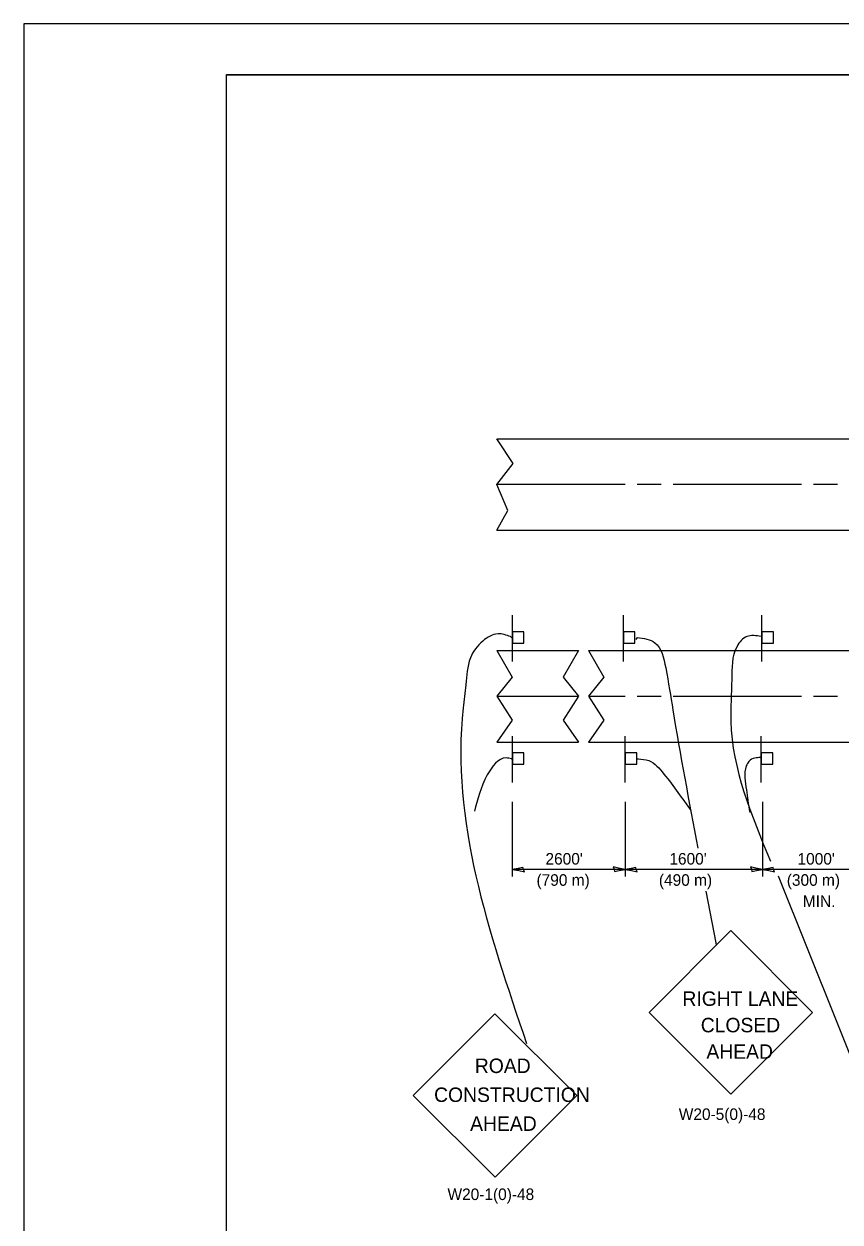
# Model space of a CAD drawing. Extents: x 99933 to 100613, y 99944 to 100384.
# Drawn here: x 99932.7 to 100093.8, y 100148.1 to 100384.5 of the extents above; entities that cross this region are included whole.
import ezdxf

# ---------------------------------------------------------------- set-up
doc = ezdxf.new("R2010")
doc.units = 0
for name, color, linetype in [('Alignment_EX_50 Centerline', 7, 'Continuous'), ('Design_PR_Roadway Dimensions', 7, 'Continuous'), ('Design_PR_Roadway Items', 7, 'Continuous'), ('Level 27', 7, 'Continuous'), ('Level 43', 7, 'Continuous'), ('Level 49', 7, 'Continuous'), ('Sheets_50 Reference Boundary', 7, 'Continuous'), ('Sheets_General Details', 7, 'Continuous'), ('Sheets_Printer Plotting Border', 7, 'Continuous'), ('Stage_Construction Traffic Control', 7, 'Continuous')]:
    doc.layers.add(name, color=color, linetype=linetype)

msp = doc.modelspace()

# ---------------------------------------------------------------- linework, layer by layer
at = {"layer": 'Alignment_EX_50 Centerline'}
for points in [[(100051.35, 100293.65), (100026.02, 100293.65)], [(100058.48, 100293.65), (100053.73, 100293.65)], [(100086.18, 100293.65), (100060.85, 100293.65)], [(100093.31, 100293.65), (100088.56, 100293.65)], [(100026.02, 100251.85), (100042.17, 100251.85)], [(100044.42, 100251.85), (100051.35, 100251.85)], [(100053.73, 100251.85), (100058.47, 100251.85)], [(100060.85, 100251.85), (100086.18, 100251.85)], [(100088.56, 100251.85), (100093.31, 100251.85)]]:
    msp.add_lwpolyline(points, dxfattribs=at)
at = {"layer": 'Design_PR_Roadway Items'}
for p, q in [((100029.11, 100258.73), (100029.11, 100267.83)), ((100051.03, 100258.73), (100051.03, 100267.83)), ((100078.37, 100258.73), (100078.37, 100267.83)), ((100029.11, 100234.86), (100029.11, 100243.95)), ((100051.39, 100234.86), (100051.39, 100243.95)), ((100078.24, 100234.86), (100078.24, 100243.95))]:
    msp.add_line(p, q, dxfattribs=at)
for points in [[(100029.11, 100262.3), (100031.39, 100262.3), (100031.39, 100264.58), (100029.11, 100264.58)], [(100051.03, 100262.3), (100053.31, 100262.3), (100053.31, 100264.58), (100051.03, 100264.58)], [(100078.37, 100262.3), (100080.65, 100262.3), (100080.65, 100264.58), (100078.37, 100264.58)], [(100029.11, 100238.43), (100031.39, 100238.43), (100031.39, 100240.7), (100029.11, 100240.7)], [(100051.39, 100238.43), (100053.66, 100238.43), (100053.66, 100240.7), (100051.39, 100240.7)], [(100078.24, 100238.43), (100080.51, 100238.43), (100080.51, 100240.7), (100078.24, 100240.7)]]:
    msp.add_lwpolyline(points, close=True, dxfattribs=at)
at = {"layer": 'Level 27'}
for p, q in [((100026.02, 100302.67), (100530.78, 100302.67)), ((100026.02, 100284.63), (100530.78, 100284.63)), ((100026.02, 100260.88), (100042.17, 100260.88)), ((100044.13, 100260.88), (100530.78, 100260.88)), ((100026.02, 100242.82), (100042.17, 100242.82)), ((100044.13, 100242.82), (100530.78, 100242.82))]:
    msp.add_line(p, q, dxfattribs=at)
for points in [[(100026.02, 100284.63), (100028.23, 100288.48), (100026.02, 100293.65), (100029.26, 100297.79), (100026.02, 100302.67)], [(100026.02, 100260.88), (100029.05, 100255.62), (100026.02, 100251.85), (100029.05, 100247.15), (100026.02, 100242.82)], [(100042.17, 100260.88), (100039.13, 100255.62), (100042.17, 100251.85), (100039.13, 100247.15), (100042.17, 100242.82)], [(100044.13, 100260.88), (100047.16, 100255.62), (100044.13, 100251.85), (100047.16, 100247.15), (100044.13, 100242.82)]]:
    msp.add_lwpolyline(points, dxfattribs=at)
at = {"layer": 'Level 43'}
for p, q in [((100029.1, 100230.99), (100029.1, 100216.27)), ((100051.36, 100230.99), (100051.36, 100216.27)), ((100078.48, 100230.99), (100078.48, 100216.27)), ((100051.36, 100217.69), (100029.1, 100217.69)), ((100078.48, 100217.69), (100051.36, 100217.69)), ((100100.22, 100217.69), (100078.48, 100217.69))]:
    msp.add_line(p, q, dxfattribs=at)
for points in [[(100031.48, 100217.19), (100031.29, 100217.65), (100031.21, 100218.09), (100030.29, 100217.9), (100029.1, 100217.69), (100030.37, 100217.46)], [(100048.98, 100218.19), (100049.18, 100217.73), (100049.25, 100217.29), (100050.17, 100217.49), (100051.36, 100217.69), (100050.09, 100217.92)], [(100053.73, 100217.19), (100053.54, 100217.65), (100053.46, 100218.09), (100052.54, 100217.9), (100051.36, 100217.69), (100052.62, 100217.46)], [(100076.1, 100218.19), (100076.29, 100217.73), (100076.37, 100217.29), (100077.29, 100217.49), (100078.48, 100217.69), (100077.21, 100217.92)], [(100080.85, 100217.19), (100080.66, 100217.65), (100080.58, 100218.09), (100079.66, 100217.9), (100078.48, 100217.69), (100079.74, 100217.46)]]:
    msp.add_lwpolyline(points, close=True, dxfattribs=at)
at = {"layer": 'Level 49'}
for points in [[(100056.15, 100189.49), (100072.27, 100173.37), (100088.39, 100189.49), (100072.27, 100205.62)], [(100025.71, 100156.97), (100041.81, 100173.07), (100025.66, 100189.21), (100009.56, 100173.11)]]:
    msp.add_lwpolyline(points, close=True, dxfattribs=at)
at = {"layer": 'Sheets_50 Reference Boundary'}
msp.add_lwpolyline([(99972.69, 100374.48), (100602.69, 100374.48), (100602.69, 99974.49), (99972.69, 99974.49)], close=True, dxfattribs=at)
at = {"layer": 'Sheets_General Details'}
for p, q in [((99932.69, 100384.49), (99932.69, 99944.49)), ((100612.69, 100384.49), (99932.69, 100384.49))]:
    msp.add_line(p, q, dxfattribs=at)
msp.add_lwpolyline([(99972.69, 100374.49), (100602.69, 100374.49), (100602.69, 99954.49), (99972.69, 99954.49)], close=True, dxfattribs=at)
at = {"layer": 'Sheets_Printer Plotting Border'}
msp.add_lwpolyline([(99932.69, 99944.49), (100612.69, 99944.49), (100612.69, 100384.49), (99932.69, 100384.49)], close=True, dxfattribs=at)
at = {"layer": 'Stage_Construction Traffic Control'}
for p, q in [((100028.74, 100263.63), (100029.04, 100263.4)), ((100053.75, 100263.45), (100053.49, 100263.04)), ((100028.92, 100239.5), (100029.04, 100239.42)), ((100053.93, 100239.5), (100053.71, 100239.4)), ((100081.56, 100216.41), (100099.01, 100172.94)), ((100067.3, 100213.43), (100069.25, 100203.23)), ((100069.25, 100203.23), (100069.37, 100202.71))]:
    msp.add_line(p, q, dxfattribs=at)
for points in [[(100028.74, 100263.63), (100026.28, 100264.16), (100023.28, 100262.75), (100020.82, 100259.4), (100019.94, 100254.12), (100019.41, 100249.54), (100031.93, 100183.32)], [(100053.75, 100263.45), (100057.27, 100262.4), (100059.38, 100257.47), (100060.79, 100249.19), (100065.74, 100221.87)], [(100078.23, 100263.63), (100075.41, 100263.63), (100073.47, 100261.69), (100072.42, 100255.18), (100072.24, 100246.9), (100080.07, 100219.34)], [(100028.92, 100239.5), (100027.86, 100239.68), (100024.17, 100236.34), (100021.62, 100229.17)], [(100053.93, 100239.5), (100056.04, 100239.15), (100059.03, 100236.51), (100064.37, 100229.28)], [(100078.06, 100239.75), (100077.01, 100239.66), (100075.79, 100238.98), (100075.3, 100238.12), (100075.31, 100233.37), (100075.58, 100231.32), (100075.98, 100228.94)]]:
    msp.add_spline(points, degree=3, dxfattribs=at)

# ---------------------------------------------------------------- texts
at = {"layer": 'Design_PR_Roadway Dimensions'}
for s, p in [("2600'", (100035.65, 100218.64)), ("1600'", (100060.11, 100218.64)), ("1000'", (100085.41, 100218.64)), ('(790 m)', (100033.88, 100214.46)), ('(490 m)', (100058.04, 100214.46)), ('(300 m)', (100083.29, 100214.46)), ('MIN.', (100086.45, 100210.28))]:
    msp.add_text(s, height=2.28, dxfattribs=at).set_placement(p)
at = {"layer": 'Stage_Construction Traffic Control'}
for s, height, p in [('RIGHT LANE', 2.85, (100062.69, 100190.77)), ('CLOSED', 2.85, (100066.31, 100185.55)), ('AHEAD', 2.85, (100067.42, 100180.32)), ('ROAD', 2.854, (100021.7, 100177.52)), ('CONSTRUCTION', 2.8542, (100013.66, 100171.81)), ('W20-5(0)-48', 2.28, (100061.97, 100168.26)), ('AHEAD', 2.854, (100020.77, 100166.11)), ('W20-1(0)-48', 2.28, (100016.31, 100152.46))]:
    msp.add_text(s, height=height, dxfattribs=at).set_placement(p)

doc.saveas('drawing.dxf')
